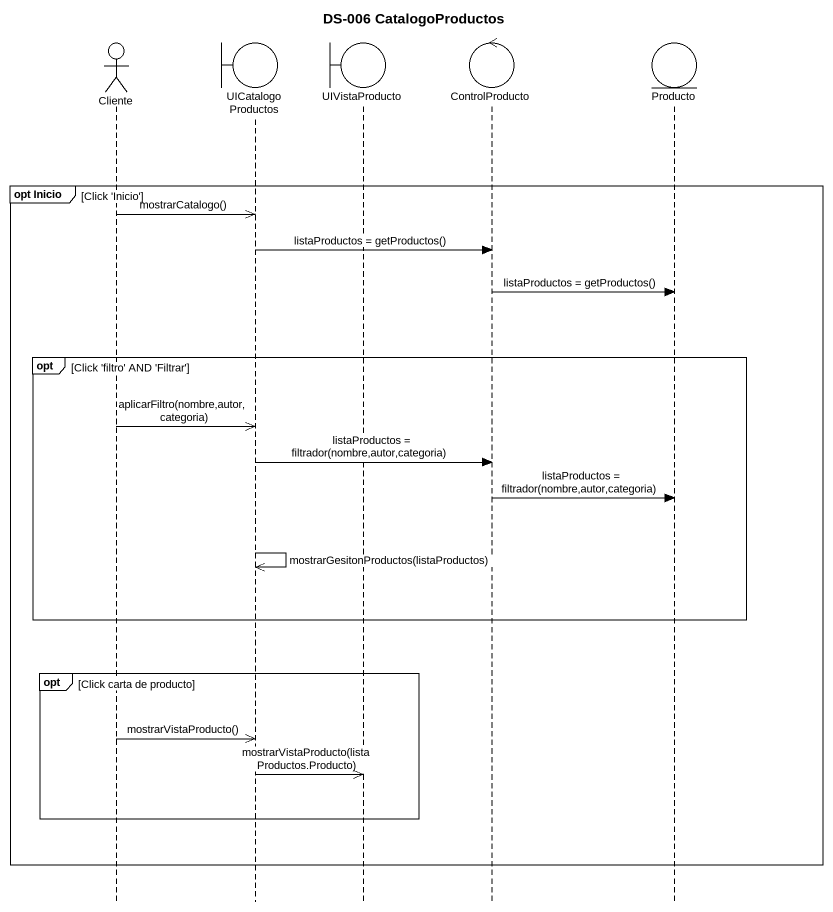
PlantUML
@startuml
title DS-006 CatalogoProductos
hide footbox
actor Cliente
boundary UICatalogoProductos
boundary UIVistaProducto
control ControlProducto
entity Producto

group opt Inicio [Click 'Inicio']
  Cliente ->> UICatalogoProductos : mostrarCatalogo()
  UICatalogoProductos -> ControlProducto : listaProductos = getProductos()
  ControlProducto -> Producto : listaProductos = getProductos()
  opt Click 'filtro' AND 'Filtrar'
    Cliente ->> UICatalogoProductos : aplicarFiltro(nombre,autor,categoria)
    UICatalogoProductos -> ControlProducto : listaProductos = filtrador(nombre,autor,categoria)
    ControlProducto -> Producto : listaProductos = filtrador(nombre,autor,categoria)
    UICatalogoProductos ->> UICatalogoProductos : mostrarGesitonProductos(listaProductos)
  end
  opt Click carta de producto
    Cliente ->> UICatalogoProductos : mostrarVistaProducto()
    UICatalogoProductos ->> UIVistaProducto : mostrarVistaProducto(listaProductos.Producto)
  end
end
@enduml
